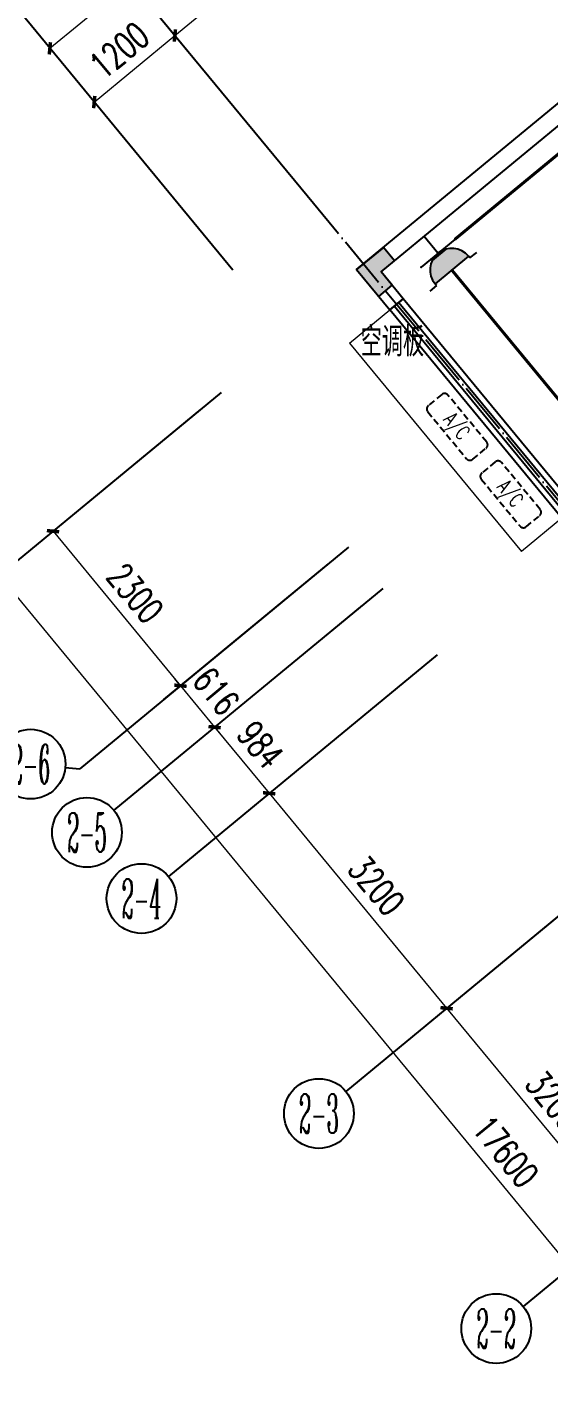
# Model space of a CAD drawing. Extents: x -7085 to 604621, y -1107727 to 606871.
# Drawn here: x 42347 to 48334, y 460332 to 475931 of the extents above; entities that cross this region are included whole.
import ezdxf
from ezdxf.enums import TextEntityAlignment as Align

# ---------------------------------------------------------------- set-up
doc = ezdxf.new("R2010")
doc.units = 0
doc.header["$LTSCALE"] = 1000
doc.header["$MEASUREMENT"] = 0
doc.linetypes.add('( Hidden )', pattern=[0.375, 0.25, -0.125])
doc.linetypes.add('DOTE', pattern=[2.42, 2, -0.2, 0.02, -0.2])
for name, color, linetype in [('A-DOOR', 141, 'Continuous'), ('A-DOTE', 8, 'DOTE'), ('A-FLOR-HVAC', 4, 'Continuous'), ('A-WALL-BRIC', 41, 'Continuous'), ('A-WALL-SURF', 253, 'Continuous'), ('AXIS', 3, 'Continuous'), ('AXIS_TEXT', 7, 'Continuous'), ('EQUIP-插座', 3, 'Continuous'), ('EQUIP-照明', 3, 'Continuous'), ('G_COL_墙柱_', 4, 'Continuous'), ('PUB_DIM', 3, 'Continuous'), ('PUB_TEXT', 7, 'Continuous'), ('WIRE-插座', 5, 'Continuous')]:
    doc.layers.add(name, color=color, linetype=linetype)
doc.layers.add('建筑底图', color=8, linetype='Continuous', lineweight=5)
doc.styles.add('_TCH_AXIS', font='COMPLEX', dxfattribs={"bigfont": 'GBCBIG'})
doc.styles.add('_TCH_DIM', font='SIMPLEX', dxfattribs={"bigfont": 'GBCBIG'})
doc.styles.add('_TCH_DIM_T3', font='SIMPLEX', dxfattribs={"width": 0.705882, "bigfont": 'GBCBIG'})
doc.styles.add('_TCH_WINDOW', font='SIMPLEX', dxfattribs={"height": 3.5, "bigfont": 'GBCBIG'})
doc.styles.add('COMPLEX', font='COMPLEX')
doc.styles.get("Standard").update_dxf_attribs({"font": 'gbenor.shx', "bigfont": 'gbcbig.shx'})
doc.dimstyles.new('_TCH_ARCH&&100', dxfattribs={"dimtxt": 297.5, "dimasz": 100, "dimexe": 250, "dimexo": 300, "dimgap": 126.25, "dimtad": 1, "dimdec": 0, "dimzin": 0, "dimdsep": 46, "dimtxsty": '_TCH_DIM_T3', "dimblk": 'ARCHTICK', "dimcen": 0.09, "dimclrt": 7, "dimazin": 2, "dimtfac": 1, "dimtdec": 0, "dimtix": 1, "dimtmove": 2, "dimatfit": 3, "dimfxl": 0, "dimtolj": 1, "dimtzin": 0, "dimarcsym": 0})

# ---------------------------------------------------------------- blocks, each defined once
blk = doc.blocks.new('COL')
at = {"layer": 'A-WALL-SURF'}
blk.add_hatch(color=0, dxfattribs=at).paths.add_polyline_path([(-4769, -3804), (-5078, -4059), (-4823, -4367), (-4669, -4240), (-4796, -4086), (-4642, -3959)])
at = {"layer": 'G_COL_墙柱_', "color": 0}
blk.add_lwpolyline([(-4769, -3804), (-5078, -4059), (-4823, -4367), (-4669, -4240), (-4796, -4086), (-4642, -3959)], close=True, dxfattribs=at)
blk = doc.blocks.new('KTWJ1')
at = {"layer": 'A-FLOR-HVAC', "color": 0, "linetype": '( Hidden )', "ltscale": 0.3}
blk.add_lwpolyline([(152982, -14209, 0.414214), (153032, -14259), (153732, -14259, 0.414214), (153782, -14209), (153782, -14009, 0.414214), (153732, -13959), (153032, -13959, 0.414214), (152982, -14009)], format="xyb", close=True, dxfattribs=at)
at = {"layer": 'A-FLOR-HVAC', "color": 0, "style": '_TCH_WINDOW', "width": 0.705882}
blk.add_text('A/C', height=170, dxfattribs=at).set_placement((153214, -14188))
blk = doc.blocks.new('_AXISO')
blk.add_circle((0, 0), 0.5)
at = {"layer": 'AXIS_TEXT', "style": 'COMPLEX', "width": 1.041667}
blk.add_attdef('A', text='', height=0.56, dxfattribs=at).set_placement((-0.25, -0.28), (0.25, -0.28), align=Align.FIT)
blk = doc.blocks.new('$WINLIB2D$00000001')
at = {"color": 0}
for points in [[(-0.5, 0.5), (-0.5, -0.5)], [(-0.5, 0.5), (0.5, 0.5)], [(0.5, -0.5), (0.5, 0.5)], [(0.5, 0.1667), (-0.5, 0.1667)], [(0.5, -0.1667), (-0.5, -0.1667)], [(-0.5, -0.5), (0.5, -0.5)]]:
    blk.add_lwpolyline(points, dxfattribs=at)
blk = doc.blocks.new('_ArchTick')
at = {"color": 0, "linetype": 'ByBlock', "const_width": 0.4}
blk.add_lwpolyline([(-0.5, -0.5), (0.5, 0.5)], dxfattribs=at)
blk = doc.blocks.new('*D1625')
at = {"layer": 'Defpoints', "color": 0}
for p in [(44571, 471735), (46035, 469961), (44106, 468370)]:
    blk.add_point(p, dxfattribs=at)
at = {"layer": 'PUB_DIM', "color": 0, "lineweight": -2}
for p, q in [((44340, 471544), (42450, 469985)), ((42643, 470144), (44106, 468370)), ((45803, 469770), (43913, 468211))]:
    blk.add_line(p, q, dxfattribs=at)
at = {"layer": 'PUB_DIM', "color": 0, "lineweight": -2, "xscale": 100, "yscale": 100, "zscale": 100}
for p, rotation in [((42643, 470144), 129.5164780570853), ((44106, 468370), 309.5164780570854)]:
    blk.add_blockref('_ArchTick', p, dxfattribs=dict(at, rotation=rotation))
at = {"layer": 'PUB_DIM', "color": 7, "insert": (43587, 469432), "char_height": 297.5, "attachment_point": 5, "rotation": 309.5165, "style": '_TCH_DIM_T3'}
blk.add_mtext('\\A1;2300', dxfattribs=at)
blk = doc.blocks.new('*D1626')
at = {"layer": 'Defpoints', "color": 0}
for p in [(46035, 469961), (46427, 469485), (44498, 467894)]:
    blk.add_point(p, dxfattribs=at)
at = {"layer": 'PUB_DIM', "color": 0, "lineweight": -2}
for p, q in [((45803, 469770), (43913, 468211)), ((46196, 469294), (44306, 467735)), ((44106, 468370), (44043, 468447)), ((44106, 468370), (44498, 467894)), ((44498, 467894), (44562, 467817))]:
    blk.add_line(p, q, dxfattribs=at)
at = {"layer": 'PUB_DIM', "color": 0, "lineweight": -2, "xscale": 100, "yscale": 100, "zscale": 100}
for p, rotation in [((44106, 468370), 309.5164780570876), ((44498, 467894), 129.5164780570876)]:
    blk.add_blockref('_ArchTick', p, dxfattribs=dict(at, rotation=rotation))
at = {"layer": 'PUB_DIM', "color": 7, "insert": (44515, 468307), "char_height": 297.5, "attachment_point": 5, "rotation": 309.5165, "style": '_TCH_DIM_T3'}
blk.add_mtext('\\A1;616', dxfattribs=at)
blk = doc.blocks.new('*D1627')
at = {"layer": 'Defpoints', "color": 0}
for p in [(46427, 469485), (47053, 468726), (45124, 467135)]:
    blk.add_point(p, dxfattribs=at)
at = {"layer": 'PUB_DIM', "color": 0, "lineweight": -2}
for p, q in [((46196, 469294), (44306, 467735)), ((46822, 468535), (44932, 466976)), ((44498, 467894), (45124, 467135))]:
    blk.add_line(p, q, dxfattribs=at)
at = {"layer": 'PUB_DIM', "color": 0, "lineweight": -2, "xscale": 100, "yscale": 100, "zscale": 100}
for p, rotation in [((44498, 467894), 129.5164780570841), ((45124, 467135), 309.5164780570842)]:
    blk.add_blockref('_ArchTick', p, dxfattribs=dict(at, rotation=rotation))
at = {"layer": 'PUB_DIM', "color": 7, "insert": (45024, 467690), "char_height": 297.5, "attachment_point": 5, "rotation": 309.5165, "style": '_TCH_DIM_T3'}
blk.add_mtext('\\A1;984', dxfattribs=at)
blk = doc.blocks.new('*D1628')
at = {"layer": 'Defpoints', "color": 0}
for p in [(47053, 468726), (49089, 466258), (47161, 464667)]:
    blk.add_point(p, dxfattribs=at)
at = {"layer": 'PUB_DIM', "color": 0, "lineweight": -2}
for p, q in [((46822, 468535), (44932, 466976)), ((45124, 467135), (47161, 464667)), ((48858, 466067), (46968, 464508))]:
    blk.add_line(p, q, dxfattribs=at)
at = {"layer": 'PUB_DIM', "color": 0, "lineweight": -2, "xscale": 100, "yscale": 100, "zscale": 100}
for p, rotation in [((45124, 467135), 129.5164780570856), ((47161, 464667), 309.5164780570856)]:
    blk.add_blockref('_ArchTick', p, dxfattribs=dict(at, rotation=rotation))
at = {"layer": 'PUB_DIM', "color": 7, "insert": (46355, 466076), "char_height": 297.5, "attachment_point": 5, "rotation": 309.5165, "style": '_TCH_DIM_T3'}
blk.add_mtext('\\A1;3200', dxfattribs=at)
blk = doc.blocks.new('*D1629')
at = {"layer": 'Defpoints', "color": 0}
for p in [(49089, 466258), (51125, 463789), (49197, 462198)]:
    blk.add_point(p, dxfattribs=at)
at = {"layer": 'PUB_DIM', "color": 0, "lineweight": -2}
for p, q in [((48858, 466067), (46968, 464508)), ((47161, 464667), (49197, 462198)), ((50894, 463598), (49004, 462039))]:
    blk.add_line(p, q, dxfattribs=at)
at = {"layer": 'PUB_DIM', "color": 0, "lineweight": -2, "xscale": 100, "yscale": 100, "zscale": 100}
for p, rotation in [((47161, 464667), 129.5164780570859), ((49197, 462198), 309.5164780570859)]:
    blk.add_blockref('_ArchTick', p, dxfattribs=dict(at, rotation=rotation))
at = {"layer": 'PUB_DIM', "color": 7, "insert": (48391, 463608), "char_height": 297.5, "attachment_point": 5, "rotation": 309.5165, "style": '_TCH_DIM_T3'}
blk.add_mtext('\\A1;3200', dxfattribs=at)
blk = doc.blocks.new('*D1631')
at = {"layer": 'Defpoints', "color": 0}
for p in [(44571, 471735), (55770, 458157), (53225, 456058)]:
    blk.add_point(p, dxfattribs=at)
at = {"layer": 'PUB_DIM', "color": 0, "lineweight": -2}
for p, q in [((44340, 471544), (41833, 469476)), ((42026, 469635), (53225, 456058)), ((55539, 457967), (53032, 455899))]:
    blk.add_line(p, q, dxfattribs=at)
at = {"layer": 'PUB_DIM', "color": 0, "lineweight": -2, "xscale": 100, "yscale": 100, "zscale": 100}
for p, rotation in [((42026, 469635), 129.5164780570852), ((53225, 456058), 309.5164780570851)]:
    blk.add_blockref('_ArchTick', p, dxfattribs=dict(at, rotation=rotation))
at = {"layer": 'PUB_DIM', "color": 7, "insert": (47837, 463021), "char_height": 297.5, "attachment_point": 5, "rotation": 309.5165, "style": '_TCH_DIM_T3'}
blk.add_mtext('\\A1;17600', dxfattribs=at)
blk = doc.blocks.new('*D1632')
at = {"layer": 'Defpoints', "color": 0}
for p in [(44042, 475835), (45632, 473906), (44707, 473143)]:
    blk.add_point(p, dxfattribs=at)
at = {"layer": 'PUB_DIM', "color": 0, "lineweight": -2}
for p, q in [((45441, 474138), (43882, 476028)), ((43116, 475071), (44042, 475835)), ((44516, 473374), (42957, 475264))]:
    blk.add_line(p, q, dxfattribs=at)
at = {"layer": 'PUB_DIM', "color": 0, "lineweight": -2, "xscale": 100, "yscale": 100, "zscale": 100}
for p, rotation in [((44042, 475835), 39.51647805708824), ((43116, 475071), 219.5164780570882)]:
    blk.add_blockref('_ArchTick', p, dxfattribs=dict(at, rotation=rotation))
at = {"layer": 'PUB_DIM', "color": 7, "insert": (43404, 475665), "char_height": 297.5, "attachment_point": 5, "rotation": 39.5165, "style": '_TCH_DIM_T3'}
blk.add_mtext('\\A1;1200', dxfattribs=at)
blk = doc.blocks.new('*D1633')
at = {"layer": 'Defpoints', "color": 0}
for p in [(47127, 478380), (48718, 476451), (45632, 473906)]:
    blk.add_point(p, dxfattribs=at)
at = {"layer": 'PUB_DIM', "color": 0, "lineweight": -2}
for p, q in [((48527, 476683), (46968, 478573)), ((44042, 475835), (47127, 478380)), ((45441, 474138), (43882, 476028))]:
    blk.add_line(p, q, dxfattribs=at)
at = {"layer": 'PUB_DIM', "color": 0, "lineweight": -2, "xscale": 100, "yscale": 100, "zscale": 100}
for p, rotation in [((47127, 478380), 39.51647805708824), ((44042, 475835), 219.5164780570882)]:
    blk.add_blockref('_ArchTick', p, dxfattribs=dict(at, rotation=rotation))
at = {"layer": 'PUB_DIM', "color": 7, "insert": (45409, 477319), "char_height": 297.5, "attachment_point": 5, "rotation": 39.5165, "style": '_TCH_DIM_T3'}
blk.add_mtext('\\A1;4000', dxfattribs=at)
blk = doc.blocks.new('*D1637')
at = {"layer": 'Defpoints', "color": 0}
for p in [(48470, 480524), (50570, 477978), (44707, 473143)]:
    blk.add_point(p, dxfattribs=at)
at = {"layer": 'PUB_DIM', "color": 0, "lineweight": -2}
for p, q in [((50379, 478210), (48311, 480717)), ((42607, 475688), (48470, 480524)), ((44516, 473374), (42448, 475881))]:
    blk.add_line(p, q, dxfattribs=at)
at = {"layer": 'PUB_DIM', "color": 0, "lineweight": -2, "xscale": 100, "yscale": 100, "zscale": 100}
for p, rotation in [((48470, 480524), 39.51647805708493), ((42607, 475688), 219.516478057085)]:
    blk.add_blockref('_ArchTick', p, dxfattribs=dict(at, rotation=rotation))
at = {"layer": 'PUB_DIM', "color": 7, "insert": (45363, 478318), "char_height": 297.5, "attachment_point": 5, "rotation": 39.5165, "style": '_TCH_DIM_T3'}
blk.add_mtext('\\A1;7600', dxfattribs=at)
blk = doc.blocks.new('$equip$00001240')
for p, q in [((-0.5, 1.05), (-0.7, 1.05)), ((-0.5, 1.05), (-0.5, 1)), ((-0.5, 1), (0.5, 1)), ((0.5, 1.05), (0.7, 1.05)), ((0.5, 1.05), (0.5, 1)), ((-0.5, 0.5), (0.5, 0.5)), ((0, 0.5), (0, 0))]:
    blk.add_line(p, q)
blk.add_arc((0, 1), 0.5, 180, 0)
for points in [[(0.433, 0.75), (-0.433, 0.75), (0.5, 1), (-0.5, 1)], [(0.25, 0.567), (-0.25, 0.567), (0.433, 0.75), (-0.433, 0.75)], [(0, 0.5), (0, 0.5), (0.25, 0.567), (-0.25, 0.567)]]:
    blk.add_solid(points)
at = {"layer": 'EQUIP-照明'}
for p in [(0, 1), (-0.5, 0.5), (0.5, 0.5), (0, 0)]:
    blk.add_point(p, dxfattribs=at)
at = {"layer": 'EQUIP-照明', "flags": 9}
blk.add_attdef('A', (0, 0), '', height=0.00002, dxfattribs=at)
blk = doc.blocks.new('1C')
at = {"color": 8}
for points in [[(46046.7, 472303.5), (46509.6, 472685.3)], [(46046.7, 472303.5), (48019.3, 469912.1)], [(48482.1, 470293.9), (48019.3, 469912.1)]]:
    blk.add_lwpolyline(points, dxfattribs=at)
at = {"layer": 'A-DOTE', "color": 8, "ltscale": 0.3}
blk.add_lwpolyline([(57467.5, 459557.3), (45632.3, 473906.1)], dxfattribs=at)
at = {"layer": 'A-WALL-BRIC', "color": 8}
for p, q in [((46127.8, 473148.2), (49676.5, 476075.2)), ((46409.4, 473121.2), (49726.6, 475857.3)), ((46127.8, 473148.2), (46509.6, 472685.3)), ((46663.9, 472812.6), (46409.4, 473121.2)), ((46509.6, 472685.3), (46663.9, 472812.6))]:
    blk.add_line(p, q, dxfattribs=at)
at = {"layer": 'AXIS', "color": 8}
for p, q in [((45632.3, 473906.1), (43087.1, 476991.9)), ((44706.6, 473142.6), (42161.4, 476228.3)), ((44571.4, 471734.8), (41485.7, 469189.6)), ((46034.9, 469960.5), (42949.2, 467415.3)), ((46427, 469485.1), (43341.3, 466939.9)), ((47053, 468726.2), (43967.2, 466181)), ((42784.2, 467431.1), (42949.2, 467415.3)), ((49089.2, 466257.6), (46003.4, 463712.4)), ((51125.3, 463789), (48039.6, 461243.8))]:
    blk.add_line(p, q, dxfattribs=at)
at = {"layer": 'A-DOOR', "color": 8, "xscale": 3100, "yscale": 200, "zscale": 200, "rotation": 129.5164780570793}
blk.add_blockref('$WINLIB2D$00000001', (47573, 471553.2), dxfattribs=at)
at = {"layer": 'A-FLOR-HVAC', "color": 8, "rotation": 309.5164780576255}
for p in [(-39430, 598644.2), (-38815.8, 597870.3)]:
    blk.add_blockref('KTWJ1', p, dxfattribs=at)
at = {"layer": 'AXIS', "color": 8}
ref = blk.add_blockref('_AXISO', (42386.1, 467469.4), dxfattribs=dict(at, xscale=800, yscale=800, zscale=800))
ref.add_attrib('A', '2-6', dxfattribs={"layer": 'AXIS_TEXT', "color": 8, "height": 452.55, "style": '_TCH_AXIS', "width": 0.35}).set_placement((42159.8, 467243.1), (42612.3, 467243.1), align=Align.FIT)
ref = blk.add_blockref('_AXISO', (43032.7, 466685.4), dxfattribs=dict(at, xscale=800, yscale=800, zscale=800))
ref.add_attrib('A', '2-5', dxfattribs={"layer": 'AXIS_TEXT', "color": 8, "height": 452.55, "style": '_TCH_AXIS', "width": 0.35}).set_placement((42806.4, 466459.1), (43259, 466459.1), align=Align.FIT)
ref = blk.add_blockref('_AXISO', (43658.7, 465926.5), dxfattribs=dict(at, xscale=800, yscale=800, zscale=800))
ref.add_attrib('A', '2-4', dxfattribs={"layer": 'AXIS_TEXT', "color": 8, "height": 452.55, "style": '_TCH_AXIS', "width": 0.33871}).set_placement((43432.4, 465700.2), (43884.9, 465700.2), align=Align.FIT)
ref = blk.add_blockref('_AXISO', (45694.8, 463457.9), dxfattribs=dict(at, xscale=800, yscale=800, zscale=800))
ref.add_attrib('A', '2-3', dxfattribs={"layer": 'AXIS_TEXT', "color": 8, "height": 452.55, "style": '_TCH_AXIS', "width": 0.35}).set_placement((45468.5, 463231.6), (45921.1, 463231.6), align=Align.FIT)
ref = blk.add_blockref('_AXISO', (47731, 460989.2), dxfattribs=dict(at, xscale=800, yscale=800, zscale=800))
ref.add_attrib('A', '2-2', dxfattribs={"layer": 'AXIS_TEXT', "color": 8, "height": 452.55, "style": '_TCH_AXIS', "width": 0.35}).set_placement((47504.7, 460763), (47957.3, 460763), align=Align.FIT)
at = {"layer": 'G_COL_墙柱_', "color": 8}
blk.add_blockref('COL', (51205.8, 477207), dxfattribs=at)
at = {"layer": 'PUB_TEXT', "color": 8, "style": '_TCH_DIM'}
blk.add_text('空调板', height=337.59, dxfattribs=at).set_placement((46173.4, 472150))
at = {"layer": 'PUB_DIM', "color": 8}
for p1, p2, distance, picture, middle in [((44706.6, 473142.6), (50569.5, 477978.4), 3300, '*D1637', (45363.3, 478318.4)), ((45632.3, 473906.1), (48718.1, 476451.3), 2500, '*D1633', (45409.5, 477319.5)), ((44706.6, 473142.6), (45632.3, 473906.1), 2500, '*D1632', (43403.7, 475665.1)), ((44571.4, 471734.8), (55770.3, 458157.4), -3300, '*D1631', (47837.3, 463021.3)), ((44571.4, 471734.8), (46034.9, 469960.5), -2500, '*D1625', (43586.7, 469431.9)), ((46034.9, 469960.5), (46427, 469485.1), -2500, '*D1626', (44514.5, 468307)), ((46427, 469485.1), (47053, 468726.2), -2500, '*D1627', (45023.6, 467689.9)), ((47053, 468726.2), (49089.2, 466257.6), -2500, '*D1628', (46354.6, 466076.1)), ((49089.2, 466257.6), (51125.3, 463789), -2500, '*D1629', (48390.8, 463607.5))]:
    dim = blk.add_aligned_dim(p1=p1, p2=p2, distance=distance, dimstyle='_TCH_ARCH&&100', dxfattribs=at)
    dim.commit()
    dim.dimension.update_dxf_attribs({"geometry": picture, "text_midpoint": middle})

msp = doc.modelspace()

# ---------------------------------------------------------------- linework, layer by layer
at = {"layer": 'WIRE-插座', "const_width": 35}
for points in [[(47254.4, 473494.1), (49009.7, 474941.9)], [(47220.7, 473142.2), (48857.2, 471158.1)]]:
    msp.add_lwpolyline(points, dxfattribs=at)

# ---------------------------------------------------------------- block references
at = {"layer": 'EQUIP-插座', "xscale": 500, "yscale": 500, "zscale": 500, "rotation": 219.516478057156}
msp.add_blockref('$equip$00001240', (46902.5, 473527.9), dxfattribs=at)
at = {"layer": '建筑底图'}
msp.add_blockref('1C', (0, 0), dxfattribs=at)

doc.saveas('drawing.dxf')
